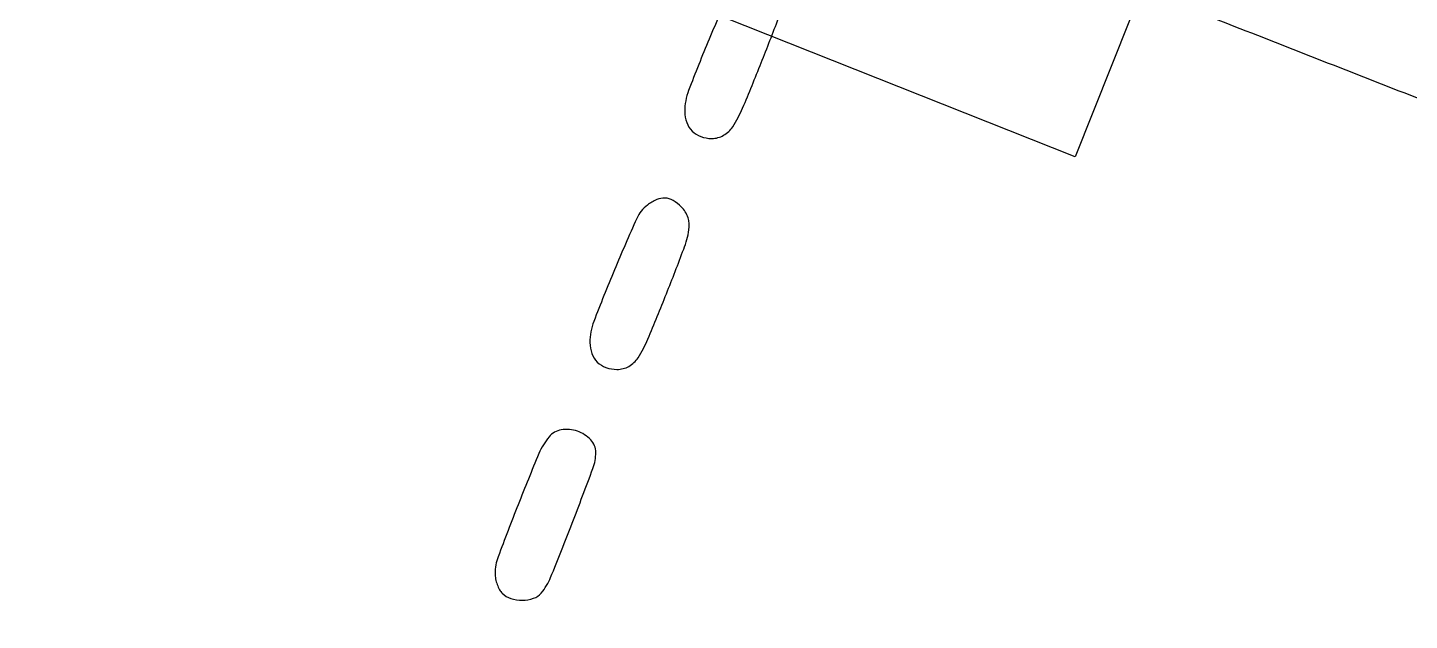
# Model space of a CAD drawing. Header units: metres. Extents: x 244 to 6504, y 133 to 4776.
# Drawn here: x 2868.1 to 3022.6, y 3106.6 to 3172.9 of the extents above; entities that cross this region are included whole.
import ezdxf

# ---------------------------------------------------------------- set-up
doc = ezdxf.new("R2010")
doc.units = ezdxf.units.M
doc.header["$MEASUREMENT"] = 0

msp = doc.modelspace()

# ---------------------------------------------------------------- linework, layer by layer
for points in [[(2390.74, 4302.36, -0.000001), (2436.6, 4383.87, -0.253439)], [(2809.66, 3348.58, -0.000003), (2861.11, 3329.19, -0.000175), (2917.85, 3307.78, -0.000105), (2985.13, 3282.36, 0.000001), (3054.44, 3256.15, 0.000001), (3117.63, 3232.25, 0.000001), (3170.61, 3212.21, 0.000007), (3189.96, 3204.9, -0.002564)], [(5649.78, 2908.29, -0.000001), (5592.12, 2927.27, -0.000136)], [(1770.95, 4232.21, -0.000001), (1756.31, 4203.53, -0.092463)], [(2661.8, 3304.26, -0.000001), (2697.55, 3290.75, -0.000089)], [(2166.88, 2385.74, -0.000003), (2059.01, 2428.09, -0.099946)], [(2106.7, 3796.48, 0.000002), (2119.15, 3818.66)], [(2297.42, 3562.08, -0.000023), (2063.26, 3651.71, -0.089134)], [(1593.92, 2905.57, -0.000004), (1514.48, 2912.51, -0.000011), (1436.43, 2919.33, -0.007054)], [(3786.66, 2922.9, 0.000685), (3692.42, 2974.87, -0.000176), (3640.05, 3003.67, -0.00024), (3592.9, 3029.66, -0.000156), (3553.29, 3051.52, -0.002791), (3540.61, 3058.62, 0.011957), (3524.79, 3067.11, 0.003929), (3501.11, 3078.85, 0.001858), (3461.27, 3098.03, 0.000234), (3375.01, 3139.12), (3228.05, 3209.03), (3155.52, 3236.5, 0.000109), (3110.93, 3253.38, 0.000013), (3012.15, 3290.74, 0.000016), (2894.73, 3335.15, 0.000013), (2769.32, 3382.57, -0.00051)], [(3194.59, 2964.63, -0.000274), (3199.89, 2977.56, -0.001712), (3207.4, 2995.7, -0.000332), (3221.11, 3028.39, 0.002473), (3234.6, 3060.96, 0.001952), (3248.88, 3096.35, 0.001967), (3262.73, 3131.43, 0.002708), (3274.88, 3163.07, -0.018298), (3275.47, 3164.49, -0.03784), (3276.06, 3165.55, -0.05007), (3276.6, 3166.2, -0.29609), (3277.01, 3166.29, -0.019212), (3277.66, 3166.01, -0.000003), (3312.3, 3149.56, -0.000078), (3350.64, 3131.35, -0.000048), (3396.02, 3109.79, -0.000386)], [(1818.98, 2759.08, 0.000018), (1857.04, 2862.14, 0.000008), (1895.3, 2965.72, 0.303576)], [(1986.93, 2957.13, 0.000002), (2009.06, 2948.59, 0.092301)], [(2910.82, 2101.23, -0.000002), (2871.64, 2116.15, -0.08954)], [(3742.17, 2759.42, 0.000002), (3749.92, 2779.53, 0.000119)], [(3267.31, 3168.75, -0.000025), (3252.2, 3129.67, -0.000011), (3236.96, 3090.25, -0.104491)], [(2960.3, 3189.89, -0.000004), (2968.51, 3186.66, -0.000027), (2977.74, 3183.03, -0.000017), (2988.58, 3178.76, 0.000274), (3002.96, 3173.11, 0.000091), (3024.03, 3164.85, 0.000091), (3047.38, 3155.7, 0.000104)], [(3151.48, 3124.19, 0.000759), (3123.01, 3135.67, 0.000767), (3096.1, 3146.42, 0.001734), (3075.69, 3154.46, -0.000339), (3028.35, 3172.96, -0.000638), (2990.14, 3187.97, -0.000783), (2959.1, 3200.27, -0.001505), (2934.26, 3210.24, 0.005391), (2889.08, 3227.98, 0.000512), (2778.11, 3270.04, 0.000722)], [(2944.66, 3196.16, 0.000006), (2951.32, 3193.45, 0.001308)], [(2928.26, 3202.83, 0.000017), (2937.09, 3199.24, 0.000027)]]:
    msp.add_lwpolyline(points, format="xyb")
msp.add_lwpolyline([(2911.42, 3187.83), (2946.19, 3275.17), (3019.96, 3245.8), (2985.19, 3158.47)], close=True)
for points in [[(2947.98, 3178.92, 0.127388), (2946.79, 3177.43, 0.006458), (2944.29, 3171.66, 0.007858), (2941.99, 3165.92, 0.091435), (2941.55, 3163.54, 0.087268), (2941.77, 3162.32, 0.110931), (2942.38, 3161.36, 0.110304), (2943.35, 3160.75, 0.08552), (2944.58, 3160.54, 0.130066), (2945.9, 3160.89, 0.119374), (2946.92, 3161.85, 0.045027), (2948.03, 3163.93, 0.004825), (2950.1, 3169, 0.004715), (2952.04, 3174, 0.047525), (2952.63, 3176.16, 0.125918), (2952.52, 3177.52, 0.114104), (2951.77, 3178.71, 0.061975), (2950.85, 3179.43, 0.121002), (2949.96, 3179.7, 0.117953), (2949.03, 3179.53, 0.057186)], [(2937.38, 3153.09, 0.127388), (2936.19, 3151.59, 0.006458), (2933.69, 3145.83, 0.007858), (2931.39, 3140.08, 0.091435), (2930.95, 3137.71, 0.087268), (2931.17, 3136.49, 0.110931), (2931.78, 3135.53, 0.110304), (2932.75, 3134.92, 0.08552), (2933.98, 3134.71, 0.130066), (2935.3, 3135.05, 0.119374), (2936.33, 3136.02, 0.045027), (2937.43, 3138.1, 0.004825), (2939.51, 3143.17, 0.004715), (2941.44, 3148.17, 0.047525), (2942.03, 3150.32, 0.125918), (2941.92, 3151.68, 0.114104), (2941.17, 3152.88, 0.061975), (2940.25, 3153.6, 0.121002), (2939.36, 3153.87, 0.117953), (2938.43, 3153.7, 0.057186)], [(2926.39, 3127.17, 0.074215), (2925.25, 3125.3, 0.005191), (2922.93, 3119.58, 0.0046), (2920.69, 3113.76, 0.089549), (2920.35, 3111.88, 0.048658), (2920.41, 3111.28, 0.037756), (2920.59, 3110.64, 0.038832), (2920.84, 3110.07, 0.071299), (2921.15, 3109.67, 0.121707), (2922.1, 3109.09, 0.077289), (2923.39, 3108.9, 0.078919), (2924.65, 3109.11, 0.140234), (2925.51, 3109.7, 0.076293), (2926.56, 3111.44, 0.004025), (2928.96, 3117.5, 0.003607), (2931.29, 3123.64, 0.089178), (2931.61, 3125.42, 0.191679), (2931.05, 3126.83, 0.123072), (2929.55, 3127.8, 0.120785), (2927.74, 3127.95, 0.182152)]]:
    msp.add_lwpolyline(points, format="xyb", close=True)

doc.saveas('drawing.dxf')
